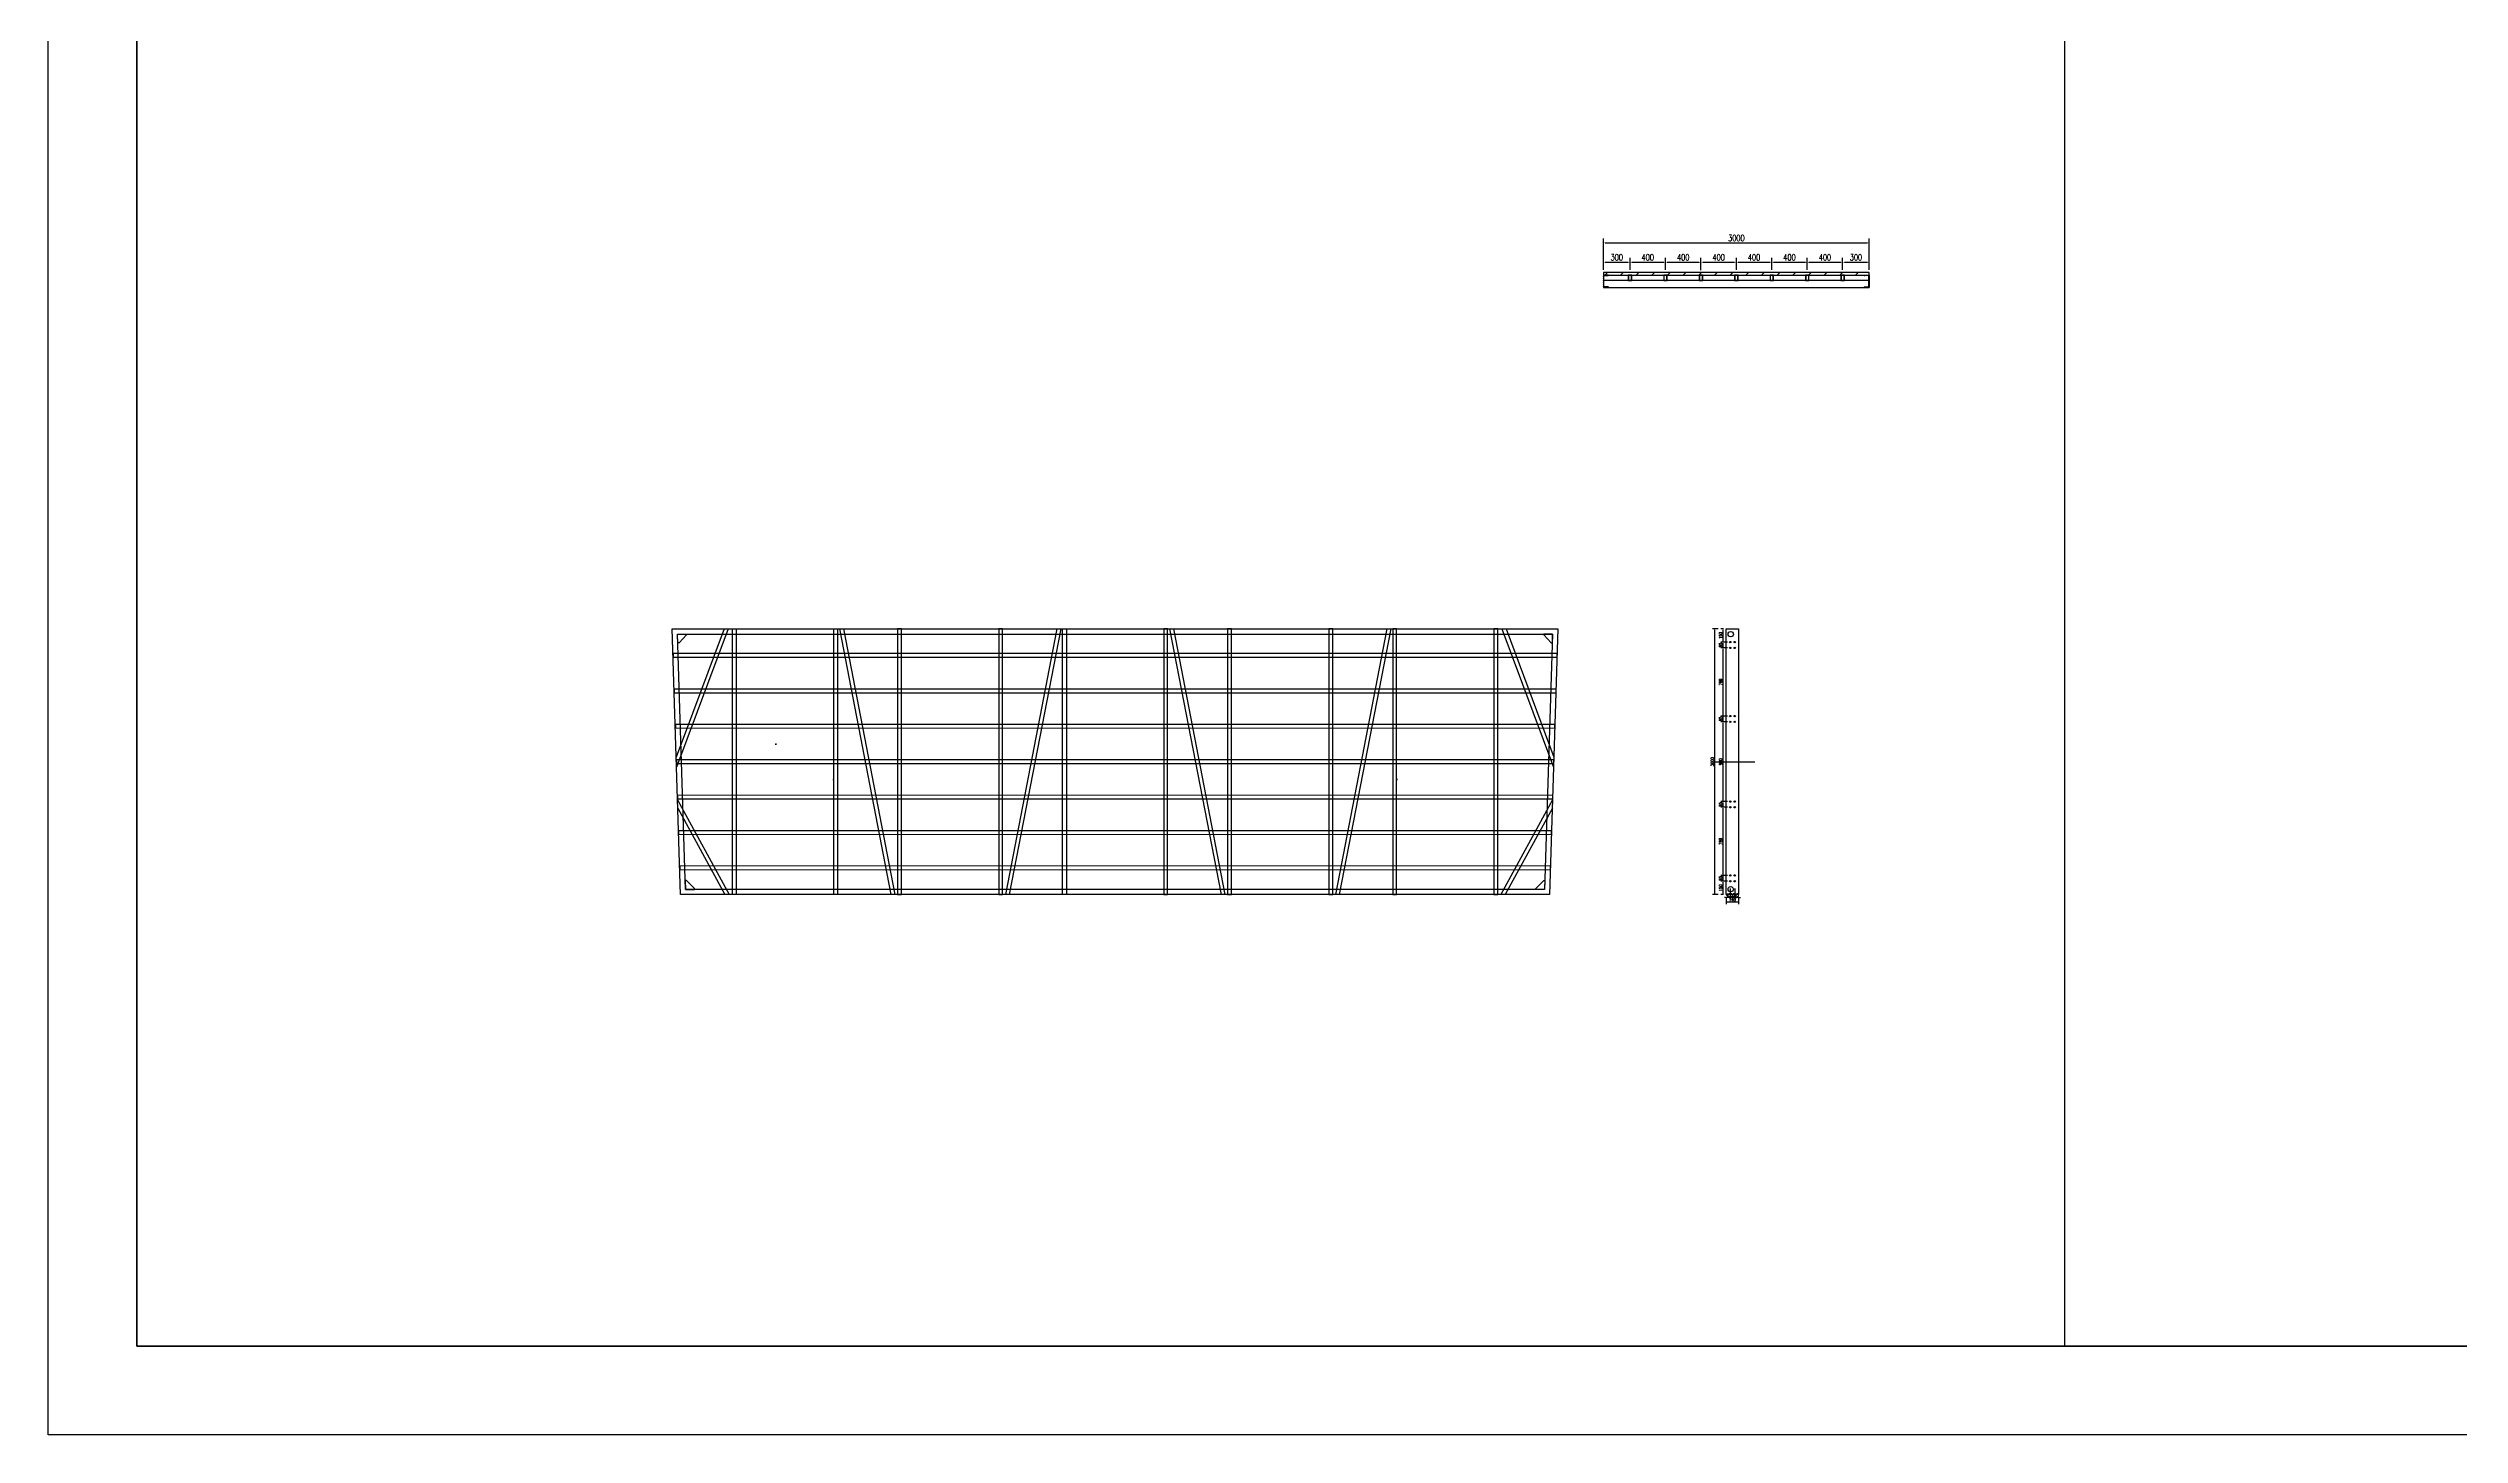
# Model space of a CAD drawing. Extents: x 10241 to 1500931, y -537358 to 142253.
# Drawn here: x 1036592 to 1063817, y 1621 to 17276 of the extents above; entities that cross this region are included whole.
import ezdxf

# ---------------------------------------------------------------- set-up
doc = ezdxf.new("R2010")
doc.units = 0
doc.header["$LTSCALE"] = 1000
doc.header["$MEASUREMENT"] = 0
for name, color, linetype in [('14#槽钢', 3, 'Continuous'), ('PUB_DIM', 3, 'Continuous'), ('W-STEEL_FRAME钢架', 3, 'Continuous'), ('W-STEEL_KEEL钢龙骨', 5, 'Continuous'), ('W-WOOD_FLOOR木地板', 30, 'Continuous'), ('钢架', 90, 'Continuous')]:
    doc.layers.add(name, color=color, linetype=linetype)
doc.styles.add('STANDARD_T3', font='simplex.shx', dxfattribs={"width": 0.7, "bigfont": 'gbcbig.shx'})
doc.dimstyles.new('W&&10', dxfattribs={"dimtxt": 35, "dimasz": 10, "dimexe": 25, "dimexo": 30, "dimgap": 10, "dimtad": 1, "dimdec": 0, "dimzin": 0, "dimdsep": 46, "dimtxsty": 'STANDARD_T3', "dimcen": 0.09, "dimclrd": 1, "dimclre": 1, "dimclrt": 7, "dimazin": 2, "dimtfac": 1, "dimtdec": 0, "dimtix": 1, "dimtmove": 2, "dimatfit": 3, "dimfxl": 100, "dimtolj": 1, "dimtzin": 0, "dimarcsym": 0})
doc.dimstyles.new('W&&20', dxfattribs={"dimtxt": 70, "dimasz": 20, "dimexe": 50, "dimexo": 60, "dimgap": 20, "dimtad": 1, "dimdec": 0, "dimzin": 0, "dimdsep": 46, "dimtxsty": 'STANDARD_T3', "dimcen": 0.09, "dimclrd": 1, "dimclre": 1, "dimclrt": 7, "dimazin": 2, "dimtfac": 1, "dimtdec": 0, "dimtix": 1, "dimtmove": 2, "dimatfit": 3, "dimfxl": 100, "dimtolj": 1, "dimtzin": 0, "dimarcsym": 0})

# ---------------------------------------------------------------- blocks, each defined once
blk = doc.blocks.new('*U51')
at = {"layer": '14#槽钢'}
blk.add_lwpolyline([(0, 29946), (0, -29946)], dxfattribs=at)
blk = doc.blocks.new('*U52')
at = {"layer": '14#槽钢', "color": 0, "linetype": 'ByBlock', "lineweight": -2, "transparency": 16777216}
for p in [(0, 0), (21762, 0)]:
    blk.add_blockref('*U51', p, dxfattribs=at)
blk = doc.blocks.new('*D195')
at = {"layer": 'Defpoints', "color": 0, "transparency": 16777216}
for p in [(1055500, 7870), (1055536, 7720), (1055581, 7870)]:
    blk.add_point(p, dxfattribs=at)
at = {"layer": 'W-STEEL_FRAME钢架', "color": 1, "lineweight": -2, "transparency": 16777216}
for p, q in [((1055551, 7870), (1055475, 7870)), ((1055506, 7720), (1055475, 7720)), ((1055500, 7730), (1055500, 7860))]:
    blk.add_line(p, q, dxfattribs=at)
at = {"layer": 'W-STEEL_FRAME钢架', "color": 1, "transparency": 16777216}
for points in [[(1055498, 7860), (1055501, 7860), (1055500, 7870)], [(1055498, 7730), (1055501, 7730), (1055500, 7720)]]:
    blk.add_solid(points, dxfattribs=at)
at = {"layer": 'W-STEEL_FRAME钢架', "color": 7, "transparency": 16777216, "insert": (1055472, 7795), "char_height": 35, "attachment_point": 5, "rotation": 90, "style": 'STANDARD_T3'}
blk.add_mtext('\\A1;150', dxfattribs=at)
blk = doc.blocks.new('*D196')
at = {"layer": 'Defpoints', "color": 0, "transparency": 16777216}
for p in [(1055500, 7936), (1055581, 7936), (1055581, 7870)]:
    blk.add_point(p, dxfattribs=at)
at = {"layer": 'W-STEEL_FRAME钢架', "color": 1, "lineweight": -2, "transparency": 16777216}
for p, q in [((1055551, 7936), (1055475, 7936)), ((1055500, 7880), (1055500, 7926)), ((1055551, 7870), (1055475, 7870))]:
    blk.add_line(p, q, dxfattribs=at)
at = {"layer": 'W-STEEL_FRAME钢架', "color": 1, "transparency": 16777216}
for points in [[(1055498, 7926), (1055501, 7926), (1055500, 7936)], [(1055498, 7880), (1055501, 7880), (1055500, 7870)]]:
    blk.add_solid(points, dxfattribs=at)
at = {"layer": 'W-STEEL_FRAME钢架', "color": 7, "transparency": 16777216, "insert": (1055472, 7903), "char_height": 35, "attachment_point": 5, "rotation": 90, "style": 'STANDARD_T3'}
blk.add_mtext('\\A1;65', dxfattribs=at)
blk = doc.blocks.new('*D197')
at = {"layer": 'Defpoints', "color": 0, "transparency": 16777216}
for p in [(1055500, 8705), (1055581, 8705), (1055581, 7936)]:
    blk.add_point(p, dxfattribs=at)
at = {"layer": 'W-STEEL_FRAME钢架', "color": 1, "lineweight": -2, "transparency": 16777216}
for p, q in [((1055551, 8705), (1055475, 8705)), ((1055500, 7946), (1055500, 8695)), ((1055551, 7936), (1055475, 7936))]:
    blk.add_line(p, q, dxfattribs=at)
at = {"layer": 'W-STEEL_FRAME钢架', "color": 1, "transparency": 16777216}
for points in [[(1055498, 8695), (1055501, 8695), (1055500, 8705)], [(1055498, 7946), (1055501, 7946), (1055500, 7936)]]:
    blk.add_solid(points, dxfattribs=at)
at = {"layer": 'W-STEEL_FRAME钢架', "color": 7, "transparency": 16777216, "insert": (1055472, 8320), "char_height": 35, "attachment_point": 5, "rotation": 90, "style": 'STANDARD_T3'}
blk.add_mtext('\\A1;769', dxfattribs=at)
blk = doc.blocks.new('*D198')
at = {"layer": 'Defpoints', "color": 0, "transparency": 16777216}
for p in [(1055500, 8770), (1055581, 8770), (1055581, 8705)]:
    blk.add_point(p, dxfattribs=at)
at = {"layer": 'W-STEEL_FRAME钢架', "color": 1, "lineweight": -2, "transparency": 16777216}
for p, q in [((1055551, 8770), (1055475, 8770)), ((1055500, 8715), (1055500, 8760)), ((1055551, 8705), (1055475, 8705))]:
    blk.add_line(p, q, dxfattribs=at)
at = {"layer": 'W-STEEL_FRAME钢架', "color": 1, "transparency": 16777216}
for points in [[(1055498, 8760), (1055501, 8760), (1055500, 8770)], [(1055498, 8715), (1055501, 8715), (1055500, 8705)]]:
    blk.add_solid(points, dxfattribs=at)
at = {"layer": 'W-STEEL_FRAME钢架', "color": 7, "transparency": 16777216, "insert": (1055472, 8738), "char_height": 35, "attachment_point": 5, "rotation": 90, "style": 'STANDARD_T3'}
blk.add_mtext('\\A1;65', dxfattribs=at)
blk = doc.blocks.new('*D199')
at = {"layer": 'Defpoints', "color": 0, "transparency": 16777216}
for p in [(1055500, 9670), (1055581, 9670), (1055581, 8770)]:
    blk.add_point(p, dxfattribs=at)
at = {"layer": 'W-STEEL_FRAME钢架', "color": 1, "lineweight": -2, "transparency": 16777216}
for p, q in [((1055551, 9670), (1055475, 9670)), ((1055500, 8780), (1055500, 9660)), ((1055551, 8770), (1055475, 8770))]:
    blk.add_line(p, q, dxfattribs=at)
at = {"layer": 'W-STEEL_FRAME钢架', "color": 1, "transparency": 16777216}
for points in [[(1055498, 9660), (1055501, 9660), (1055500, 9670)], [(1055498, 8780), (1055501, 8780), (1055500, 8770)]]:
    blk.add_solid(points, dxfattribs=at)
at = {"layer": 'W-STEEL_FRAME钢架', "color": 7, "transparency": 16777216, "insert": (1055472, 9220), "char_height": 35, "attachment_point": 5, "rotation": 90, "style": 'STANDARD_T3'}
blk.add_mtext('\\A1;900', dxfattribs=at)
blk = doc.blocks.new('*D200')
at = {"layer": 'Defpoints', "color": 0, "transparency": 16777216}
for p in [(1055500, 10570), (1055581, 10570), (1055581, 10505)]:
    blk.add_point(p, dxfattribs=at)
at = {"layer": 'W-STEEL_FRAME钢架', "color": 1, "lineweight": -2, "transparency": 16777216}
for p, q in [((1055551, 10570), (1055475, 10570)), ((1055551, 10505), (1055475, 10505)), ((1055500, 10515), (1055500, 10560))]:
    blk.add_line(p, q, dxfattribs=at)
at = {"layer": 'W-STEEL_FRAME钢架', "color": 1, "transparency": 16777216}
for points in [[(1055498, 10560), (1055501, 10560), (1055500, 10570)], [(1055498, 10515), (1055501, 10515), (1055500, 10505)]]:
    blk.add_solid(points, dxfattribs=at)
at = {"layer": 'W-STEEL_FRAME钢架', "color": 7, "transparency": 16777216, "insert": (1055472, 10538), "char_height": 35, "attachment_point": 5, "rotation": 90, "style": 'STANDARD_T3'}
blk.add_mtext('\\A1;65', dxfattribs=at)
blk = doc.blocks.new('*D201')
at = {"layer": 'Defpoints', "color": 0, "transparency": 16777216}
for p in [(1055500, 10720), (1055536, 10720), (1055581, 10570)]:
    blk.add_point(p, dxfattribs=at)
at = {"layer": 'W-STEEL_FRAME钢架', "color": 1, "lineweight": -2, "transparency": 16777216}
for p, q in [((1055506, 10720), (1055475, 10720)), ((1055500, 10580), (1055500, 10710)), ((1055551, 10570), (1055475, 10570))]:
    blk.add_line(p, q, dxfattribs=at)
at = {"layer": 'W-STEEL_FRAME钢架', "color": 1, "transparency": 16777216}
for points in [[(1055498, 10710), (1055501, 10710), (1055500, 10720)], [(1055498, 10580), (1055501, 10580), (1055500, 10570)]]:
    blk.add_solid(points, dxfattribs=at)
at = {"layer": 'W-STEEL_FRAME钢架', "color": 7, "transparency": 16777216, "insert": (1055472, 10645), "char_height": 35, "attachment_point": 5, "rotation": 90, "style": 'STANDARD_T3'}
blk.add_mtext('\\A1;150', dxfattribs=at)
blk = doc.blocks.new('*D202')
at = {"layer": 'Defpoints', "color": 0, "transparency": 16777216}
for p in [(1055536, 7720), (1055536, 7635), (1055676, 7720)]:
    blk.add_point(p, dxfattribs=at)
at = {"layer": 'W-STEEL_FRAME钢架', "color": 1, "lineweight": -2, "transparency": 16777216}
for p, q in [((1055536, 7690), (1055536, 7610)), ((1055666, 7635), (1055546, 7635)), ((1055676, 7690), (1055676, 7610))]:
    blk.add_line(p, q, dxfattribs=at)
at = {"layer": 'W-STEEL_FRAME钢架', "color": 1, "transparency": 16777216}
for points in [[(1055546, 7636), (1055546, 7633), (1055536, 7635)], [(1055666, 7636), (1055666, 7633), (1055676, 7635)]]:
    blk.add_solid(points, dxfattribs=at)
at = {"layer": 'W-STEEL_FRAME钢架', "color": 7, "transparency": 16777216, "insert": (1055606, 7662), "char_height": 35, "attachment_point": 5, "style": 'STANDARD_T3'}
blk.add_mtext('\\A1;140', dxfattribs=at)
blk = doc.blocks.new('*D203')
at = {"layer": 'Defpoints', "color": 0, "transparency": 16777216}
for p in [(1055631, 7870), (1055631, 7688), (1055676, 7720)]:
    blk.add_point(p, dxfattribs=at)
at = {"layer": 'W-STEEL_FRAME钢架', "color": 1, "lineweight": -2, "transparency": 16777216}
for p, q in [((1055621, 7688), (1055611, 7688)), ((1055631, 7788), (1055631, 7663)), ((1055676, 7688), (1055631, 7688)), ((1055676, 7690), (1055676, 7663)), ((1055686, 7688), (1055696, 7688))]:
    blk.add_line(p, q, dxfattribs=at)
at = {"layer": 'W-STEEL_FRAME钢架', "color": 1, "transparency": 16777216}
for points in [[(1055621, 7689), (1055621, 7686), (1055631, 7688)], [(1055686, 7689), (1055686, 7686), (1055676, 7688)]]:
    blk.add_solid(points, dxfattribs=at)
at = {"layer": 'W-STEEL_FRAME钢架', "color": 7, "transparency": 16777216, "insert": (1055654, 7715), "char_height": 35, "attachment_point": 5, "style": 'STANDARD_T3'}
blk.add_mtext('\\A1;45', dxfattribs=at)
blk = doc.blocks.new('*D204')
at = {"layer": 'Defpoints', "color": 0, "transparency": 16777216}
for p in [(1055581, 7870), (1055581, 7688), (1055631, 7870)]:
    blk.add_point(p, dxfattribs=at)
at = {"layer": 'W-STEEL_FRAME钢架', "color": 1, "lineweight": -2, "transparency": 16777216}
for p, q in [((1055571, 7688), (1055561, 7688)), ((1055581, 7788), (1055581, 7663)), ((1055631, 7688), (1055581, 7688)), ((1055631, 7788), (1055631, 7663)), ((1055641, 7688), (1055651, 7688))]:
    blk.add_line(p, q, dxfattribs=at)
at = {"layer": 'W-STEEL_FRAME钢架', "color": 1, "transparency": 16777216}
for points in [[(1055571, 7689), (1055571, 7686), (1055581, 7688)], [(1055641, 7689), (1055641, 7686), (1055631, 7688)]]:
    blk.add_solid(points, dxfattribs=at)
at = {"layer": 'W-STEEL_FRAME钢架', "color": 7, "transparency": 16777216, "insert": (1055606, 7715), "char_height": 35, "attachment_point": 5, "style": 'STANDARD_T3'}
blk.add_mtext('\\A1;50', dxfattribs=at)
blk = doc.blocks.new('*D193')
at = {"layer": 'Defpoints', "color": 0, "transparency": 16777216}
for p in [(1055536, 7720), (1055536, 7688), (1055581, 7870)]:
    blk.add_point(p, dxfattribs=at)
at = {"layer": 'W-STEEL_FRAME钢架', "color": 1, "lineweight": -2, "transparency": 16777216}
for p, q in [((1055526, 7688), (1055516, 7688)), ((1055536, 7690), (1055536, 7663)), ((1055581, 7688), (1055536, 7688)), ((1055581, 7788), (1055581, 7663)), ((1055591, 7688), (1055601, 7688))]:
    blk.add_line(p, q, dxfattribs=at)
at = {"layer": 'W-STEEL_FRAME钢架', "color": 1, "transparency": 16777216}
for points in [[(1055526, 7689), (1055526, 7686), (1055536, 7688)], [(1055591, 7689), (1055591, 7686), (1055581, 7688)]]:
    blk.add_solid(points, dxfattribs=at)
at = {"layer": 'W-STEEL_FRAME钢架', "color": 7, "transparency": 16777216, "insert": (1055559, 7715), "char_height": 35, "attachment_point": 5, "style": 'STANDARD_T3'}
blk.add_mtext('\\A1;45', dxfattribs=at)
blk = doc.blocks.new('*D194')
at = {"layer": 'Defpoints', "color": 0, "transparency": 16777216}
for p in [(1055407, 10720), (1055475, 10720), (1055475, 7720)]:
    blk.add_point(p, dxfattribs=at)
at = {"layer": 'W-STEEL_FRAME钢架', "color": 1, "lineweight": -2, "transparency": 16777216}
for p, q in [((1055445, 10720), (1055382, 10720)), ((1055407, 7730), (1055407, 10710)), ((1055445, 7720), (1055382, 7720))]:
    blk.add_line(p, q, dxfattribs=at)
at = {"layer": 'W-STEEL_FRAME钢架', "color": 1, "transparency": 16777216}
for points in [[(1055405, 10710), (1055409, 10710), (1055407, 10720)], [(1055405, 7730), (1055409, 7730), (1055407, 7720)]]:
    blk.add_solid(points, dxfattribs=at)
at = {"layer": 'W-STEEL_FRAME钢架', "color": 7, "transparency": 16777216, "insert": (1055379, 9220), "char_height": 35, "attachment_point": 5, "rotation": 90, "style": 'STANDARD_T3'}
blk.add_mtext('\\A1;3000', dxfattribs=at)
blk = doc.blocks.new('*D205')
at = {"layer": 'Defpoints', "color": 0, "transparency": 16777216}
for p in [(1055500, 9736), (1055581, 9736), (1055581, 9670)]:
    blk.add_point(p, dxfattribs=at)
at = {"layer": 'W-STEEL_FRAME钢架', "color": 1, "lineweight": -2, "transparency": 16777216}
for p, q in [((1055551, 9736), (1055475, 9736)), ((1055551, 9670), (1055475, 9670)), ((1055500, 9680), (1055500, 9726))]:
    blk.add_line(p, q, dxfattribs=at)
at = {"layer": 'W-STEEL_FRAME钢架', "color": 1, "transparency": 16777216}
for points in [[(1055498, 9726), (1055501, 9726), (1055500, 9736)], [(1055498, 9680), (1055501, 9680), (1055500, 9670)]]:
    blk.add_solid(points, dxfattribs=at)
at = {"layer": 'W-STEEL_FRAME钢架', "color": 7, "transparency": 16777216, "insert": (1055472, 9703), "char_height": 35, "attachment_point": 5, "rotation": 90, "style": 'STANDARD_T3'}
blk.add_mtext('\\A1;65', dxfattribs=at)
blk = doc.blocks.new('*D206')
at = {"layer": 'Defpoints', "color": 0, "transparency": 16777216}
for p in [(1055500, 10505), (1055536, 10505), (1055581, 9736)]:
    blk.add_point(p, dxfattribs=at)
at = {"layer": 'W-STEEL_FRAME钢架', "color": 1, "lineweight": -2, "transparency": 16777216}
for p, q in [((1055506, 10505), (1055475, 10505)), ((1055500, 9746), (1055500, 10495)), ((1055551, 9736), (1055475, 9736))]:
    blk.add_line(p, q, dxfattribs=at)
at = {"layer": 'W-STEEL_FRAME钢架', "color": 1, "transparency": 16777216}
for points in [[(1055498, 10495), (1055501, 10495), (1055500, 10505)], [(1055498, 9746), (1055501, 9746), (1055500, 9736)]]:
    blk.add_solid(points, dxfattribs=at)
at = {"layer": 'W-STEEL_FRAME钢架', "color": 7, "transparency": 16777216, "insert": (1055472, 10120), "char_height": 35, "attachment_point": 5, "rotation": 90, "style": 'STANDARD_T3'}
blk.add_mtext('\\A1;769', dxfattribs=at)
blk = doc.blocks.new('14a槽钢')
at = {"layer": '钢架'}
h = blk.add_hatch(dxfattribs=at)
h.set_pattern_fill('STEEL', color=4, scale=10)
h.set_pattern_definition([(50.389312, (-1352470.2, 1293523.579), (-9.2899201, 11.2253202), []), (50.389312, (-1352470.2, 1293531.516), (-9.2899201, 11.2253202), [])])
edge = h.paths.add_edge_path()
edge.add_ellipse((-1332250, 1115678), major_axis=(-3.26, 5.03), ratio=0.900468, start_angle=55.3931, end_angle=130.6069)
edge.add_line((-1332252, 1115673), (-1332208, 1115673))
edge.add_ellipse((-1332208, 1115667), major_axis=(0, 6), ratio=0.827586, start_angle=270, end_angle=360, ccw=False)
edge.add_line((-1332203, 1115667), (-1332203, 1115551))
edge.add_ellipse((-1332208, 1115551), major_axis=(0, 6), ratio=0.827586, start_angle=180, end_angle=270, ccw=False)
edge.add_line((-1332208, 1115545), (-1332251, 1115545))
edge.add_ellipse((-1332250, 1115540), major_axis=(3.82, 3.82), ratio=1, start_angle=49.2445, end_angle=141.5341)
edge.add_line((-1332256, 1115539), (-1332198, 1115539))
edge.add_line((-1332198, 1115539), (-1332198, 1115679))
edge.add_line((-1332198, 1115679), (-1332256, 1115679))
for p, q in [((-1332256, 1115679, 0), (-1332198, 1115679, 0)), ((-1332208, 1115673, 0), (-1332251, 1115673, 0)), ((-1332246, 1115679, 0), (-1332246, 1115679, 0)), ((-1332203, 1115551, 0), (-1332203, 1115667, 0)), ((-1332198, 1115679, 0), (-1332198, 1115539, 0)), ((-1332198, 1115539, 0), (-1332256, 1115539, 0)), ((-1332251, 1115545, 0), (-1332208, 1115545, 0)), ((-1332246, 1115539, 0), (-1332246, 1115539, 0))]:
    blk.add_line(p, q, dxfattribs=at)
for centre, start_param, end_param in [((-1332251, 1115679, 0), 1.570796, 3.141593), ((-1332208, 1115667, 0), 4.712389, 6.283185), ((-1332208, 1115667, 0), 4.712389, 6.283185), ((-1332251, 1115539, 0), 0, 1.570796), ((-1332208, 1115551, 0), 3.141593, 4.712389)]:
    blk.add_ellipse(centre, major_axis=(0, 6), ratio=0.827586, start_param=start_param, end_param=end_param, dxfattribs=at)
blk = doc.blocks.new('*D373')
at = {"color": 1, "lineweight": -2, "transparency": 16777216}
for p, q in [((1054150, 14804), (1054150, 15127)), ((1054170, 15077), (1057130, 15077)), ((1057150, 14804), (1057150, 15127))]:
    blk.add_line(p, q, dxfattribs=at)
at = {"color": 1, "transparency": 16777216}
for points in [[(1054170, 15081), (1054170, 15074), (1054150, 15077)], [(1057130, 15081), (1057130, 15074), (1057150, 15077)]]:
    blk.add_solid(points, dxfattribs=at)
at = {"layer": 'Defpoints', "color": 0, "transparency": 16777216}
for p in [(1057150, 15077), (1054150, 14744), (1057150, 14744)]:
    blk.add_point(p, dxfattribs=at)
at = {"color": 7, "transparency": 16777216, "insert": (1055650, 15132), "char_height": 70, "attachment_point": 5, "style": 'STANDARD_T3'}
blk.add_mtext('\\A1;3000', dxfattribs=at)
blk = doc.blocks.new('ganglonggu')
at = {"layer": 'W-STEEL_KEEL钢龙骨'}
for points in [[(-1338169, 1115605), (-1338129, 1115605), (-1338129, 1115665), (-1338169, 1115665)], [(-1338166, 1115608), (-1338132, 1115608), (-1338132, 1115662), (-1338166, 1115662)]]:
    blk.add_lwpolyline(points, close=True, dxfattribs=at)
blk = doc.blocks.new('*U371')
blk.add_blockref('ganglonggu', (1338149, -1115635))
blk = doc.blocks.new('*U372')
at = {"layer": 'W-STEEL_KEEL钢龙骨', "color": 0, "linetype": 'ByBlock', "lineweight": -2}
for p in [(0, 0), (400, 0), (800, 0), (1200, 0), (1600, 0), (2000, 0)]:
    blk.add_blockref('*U371', p, dxfattribs=at)
at = {"layer": 'W-STEEL_KEEL钢龙骨', "color": 0, "linetype": 'ByBlock', "lineweight": -2, "transparency": 16777216}
blk.add_blockref('*U371', (2400, 0), dxfattribs=at)
blk = doc.blocks.new('*D374')
at = {"layer": 'Defpoints', "color": 0, "transparency": 16777216}
for p in [(1054150, 14714), (1054450, 14860), (1054450, 14714)]:
    blk.add_point(p, dxfattribs=at)
at = {"layer": 'PUB_DIM', "color": 1, "lineweight": -2, "transparency": 16777216}
for p, q in [((1054150, 14774), (1054150, 14910)), ((1054170, 14860), (1054430, 14860)), ((1054450, 14774), (1054450, 14910))]:
    blk.add_line(p, q, dxfattribs=at)
at = {"layer": 'PUB_DIM', "color": 1, "transparency": 16777216}
for points in [[(1054170, 14863), (1054170, 14857), (1054150, 14860)], [(1054430, 14863), (1054430, 14857), (1054450, 14860)]]:
    blk.add_solid(points, dxfattribs=at)
at = {"layer": 'PUB_DIM', "color": 7, "transparency": 16777216, "insert": (1054300, 14915), "char_height": 70, "attachment_point": 5, "style": 'STANDARD_T3'}
blk.add_mtext('\\A1;300', dxfattribs=at)
blk = doc.blocks.new('*D375')
at = {"layer": 'Defpoints', "color": 0, "transparency": 16777216}
for p in [(1054450, 14714), (1054850, 14860), (1054850, 14714)]:
    blk.add_point(p, dxfattribs=at)
at = {"layer": 'PUB_DIM', "color": 1, "lineweight": -2, "transparency": 16777216}
for p, q in [((1054450, 14774), (1054450, 14910)), ((1054470, 14860), (1054830, 14860)), ((1054850, 14774), (1054850, 14910))]:
    blk.add_line(p, q, dxfattribs=at)
at = {"layer": 'PUB_DIM', "color": 1, "transparency": 16777216}
for points in [[(1054470, 14863), (1054470, 14857), (1054450, 14860)], [(1054830, 14863), (1054830, 14857), (1054850, 14860)]]:
    blk.add_solid(points, dxfattribs=at)
at = {"layer": 'PUB_DIM', "color": 7, "transparency": 16777216, "insert": (1054650, 14915), "char_height": 70, "attachment_point": 5, "style": 'STANDARD_T3'}
blk.add_mtext('\\A1;400', dxfattribs=at)
blk = doc.blocks.new('*D376')
at = {"layer": 'Defpoints', "color": 0, "transparency": 16777216}
for p in [(1054850, 14714), (1055250, 14860), (1055250, 14711)]:
    blk.add_point(p, dxfattribs=at)
at = {"layer": 'PUB_DIM', "color": 1, "lineweight": -2, "transparency": 16777216}
for p, q in [((1054850, 14774), (1054850, 14910)), ((1054870, 14860), (1055230, 14860)), ((1055250, 14771), (1055250, 14910))]:
    blk.add_line(p, q, dxfattribs=at)
at = {"layer": 'PUB_DIM', "color": 1, "transparency": 16777216}
for points in [[(1054870, 14863), (1054870, 14857), (1054850, 14860)], [(1055230, 14863), (1055230, 14857), (1055250, 14860)]]:
    blk.add_solid(points, dxfattribs=at)
at = {"layer": 'PUB_DIM', "color": 7, "transparency": 16777216, "insert": (1055050, 14915), "char_height": 70, "attachment_point": 5, "style": 'STANDARD_T3'}
blk.add_mtext('\\A1;400', dxfattribs=at)
blk = doc.blocks.new('*D377')
at = {"layer": 'Defpoints', "color": 0, "transparency": 16777216}
for p in [(1055250, 14711), (1055650, 14860), (1055650, 14714)]:
    blk.add_point(p, dxfattribs=at)
at = {"layer": 'PUB_DIM', "color": 1, "lineweight": -2, "transparency": 16777216}
for p, q in [((1055250, 14771), (1055250, 14910)), ((1055270, 14860), (1055630, 14860)), ((1055650, 14774), (1055650, 14910))]:
    blk.add_line(p, q, dxfattribs=at)
at = {"layer": 'PUB_DIM', "color": 1, "transparency": 16777216}
for points in [[(1055270, 14863), (1055270, 14857), (1055250, 14860)], [(1055630, 14863), (1055630, 14857), (1055650, 14860)]]:
    blk.add_solid(points, dxfattribs=at)
at = {"layer": 'PUB_DIM', "color": 7, "transparency": 16777216, "insert": (1055450, 14915), "char_height": 70, "attachment_point": 5, "style": 'STANDARD_T3'}
blk.add_mtext('\\A1;400', dxfattribs=at)
blk = doc.blocks.new('*D378')
at = {"layer": 'Defpoints', "color": 0, "transparency": 16777216}
for p in [(1055650, 14714), (1056050, 14860), (1056050, 14714)]:
    blk.add_point(p, dxfattribs=at)
at = {"layer": 'PUB_DIM', "color": 1, "lineweight": -2, "transparency": 16777216}
for p, q in [((1055650, 14774), (1055650, 14910)), ((1055670, 14860), (1056030, 14860)), ((1056050, 14774), (1056050, 14910))]:
    blk.add_line(p, q, dxfattribs=at)
at = {"layer": 'PUB_DIM', "color": 1, "transparency": 16777216}
for points in [[(1055670, 14863), (1055670, 14857), (1055650, 14860)], [(1056030, 14863), (1056030, 14857), (1056050, 14860)]]:
    blk.add_solid(points, dxfattribs=at)
at = {"layer": 'PUB_DIM', "color": 7, "transparency": 16777216, "insert": (1055850, 14915), "char_height": 70, "attachment_point": 5, "style": 'STANDARD_T3'}
blk.add_mtext('\\A1;400', dxfattribs=at)
blk = doc.blocks.new('*D379')
at = {"layer": 'Defpoints', "color": 0, "transparency": 16777216}
for p in [(1056050, 14714), (1056450, 14860), (1056450, 14714)]:
    blk.add_point(p, dxfattribs=at)
at = {"layer": 'PUB_DIM', "color": 1, "lineweight": -2, "transparency": 16777216}
for p, q in [((1056050, 14774), (1056050, 14910)), ((1056070, 14860), (1056430, 14860)), ((1056450, 14774), (1056450, 14910))]:
    blk.add_line(p, q, dxfattribs=at)
at = {"layer": 'PUB_DIM', "color": 1, "transparency": 16777216}
for points in [[(1056070, 14863), (1056070, 14857), (1056050, 14860)], [(1056430, 14863), (1056430, 14857), (1056450, 14860)]]:
    blk.add_solid(points, dxfattribs=at)
at = {"layer": 'PUB_DIM', "color": 7, "transparency": 16777216, "insert": (1056250, 14915), "char_height": 70, "attachment_point": 5, "style": 'STANDARD_T3'}
blk.add_mtext('\\A1;400', dxfattribs=at)
blk = doc.blocks.new('*D380')
at = {"layer": 'Defpoints', "color": 0, "transparency": 16777216}
for p in [(1056450, 14714), (1056850, 14860), (1056850, 14714)]:
    blk.add_point(p, dxfattribs=at)
at = {"layer": 'PUB_DIM', "color": 1, "lineweight": -2, "transparency": 16777216}
for p, q in [((1056450, 14774), (1056450, 14910)), ((1056470, 14860), (1056830, 14860)), ((1056850, 14774), (1056850, 14910))]:
    blk.add_line(p, q, dxfattribs=at)
at = {"layer": 'PUB_DIM', "color": 1, "transparency": 16777216}
for points in [[(1056470, 14863), (1056470, 14857), (1056450, 14860)], [(1056830, 14863), (1056830, 14857), (1056850, 14860)]]:
    blk.add_solid(points, dxfattribs=at)
at = {"layer": 'PUB_DIM', "color": 7, "transparency": 16777216, "insert": (1056650, 14915), "char_height": 70, "attachment_point": 5, "style": 'STANDARD_T3'}
blk.add_mtext('\\A1;400', dxfattribs=at)
blk = doc.blocks.new('*D381')
at = {"layer": 'Defpoints', "color": 0, "transparency": 16777216}
for p in [(1056850, 14714), (1057150, 14860), (1057150, 14714)]:
    blk.add_point(p, dxfattribs=at)
at = {"layer": 'PUB_DIM', "color": 1, "lineweight": -2, "transparency": 16777216}
for p, q in [((1056850, 14774), (1056850, 14910)), ((1056870, 14860), (1057130, 14860)), ((1057150, 14774), (1057150, 14910))]:
    blk.add_line(p, q, dxfattribs=at)
at = {"layer": 'PUB_DIM', "color": 1, "transparency": 16777216}
for points in [[(1056870, 14863), (1056870, 14857), (1056850, 14860)], [(1057130, 14863), (1057130, 14857), (1057150, 14860)]]:
    blk.add_solid(points, dxfattribs=at)
at = {"layer": 'PUB_DIM', "color": 7, "transparency": 16777216, "insert": (1057000, 14915), "char_height": 70, "attachment_point": 5, "style": 'STANDARD_T3'}
blk.add_mtext('\\A1;300', dxfattribs=at)

msp = doc.modelspace()

# ---------------------------------------------------------------- hatches: boundary and pattern name
at = {"layer": 'W-WOOD_FLOOR木地板'}
h = msp.add_hatch(dxfattribs=at)
h.set_pattern_fill('木板', color=256, scale=100)
h.set_pattern_definition([(0, (2600506.46, -1120117.11), (0, 125), []), (45, (2600506.46, -1120117.11), (-88.388348, 88.388348), [])])
h.paths.add_polyline_path([(1057150, 14743.7), (1054150, 14743.7), (1054150, 14713.7), (1057150, 14713.7)])

# ---------------------------------------------------------------- linework, layer by layer
at = {"layer": '14#槽钢'}
for points in [[(1036592.4, 63511.5), (1125639, 63511.5), (1125639, 1620.5), (1036592.4, 1620.5)], [(1037592.4, 62511.5), (1124639, 62511.5), (1124639, 2620.5), (1037592.4, 2620.5)], [(1043637.6, 10719.8), (1053636, 10719.8), (1053542.1, 7720.3), (1043731.2, 7720.3)], [(1043697.4, 10661.8), (1053576.2, 10661.8), (1053485.9, 7778.3), (1043787.4, 7778.3)]]:
    msp.add_lwpolyline(points, close=True, dxfattribs=at)
for points in [[(1044223.3, 10719.8), (1043682.8, 9270.9)], [(1044269.2, 10719.8), (1043686.3, 9157.4)], [(1045525.3, 10719.8), (1046106.2, 7719.8)], [(1045569.1, 10719.8), (1046150, 7719.8)], [(1047978.5, 10719.8), (1047397.6, 7719.8)], [(1048022.3, 10719.8), (1047441.4, 7719.8)], [(1049251.3, 10719.8), (1049832.2, 7719.8)], [(1049295.1, 10719.8), (1049876, 7719.8)], [(1051704.5, 10719.8), (1051123.6, 7719.8)], [(1051748.3, 10719.8), (1051167.4, 7719.8)], [(1053004.1, 10719.8), (1053587, 9157.4)], [(1053050, 10719.8), (1053590.5, 9270.9)], [(1043697.8, 8791.1), (1044281.5, 7720.3)], [(1053575.5, 8791.1), (1052991.8, 7720.3)], [(1043700.8, 8695.8), (1044232.5, 7720.3)], [(1053572.6, 8695.8), (1053040.8, 7720.3)], [(1037592.4, 2620.5), (1124639, 2620.5)]]:
    msp.add_lwpolyline(points, dxfattribs=at)
at = {"layer": 'PUB_DIM'}
for p, q in [((1044799.8, 9419.8), (1044813.8, 9419.8)), ((1044806.8, 9426.8), (1044806.8, 9412.8)), ((1045450.2, 9019.8), (1045464.2, 9019.8)), ((1045457.2, 9026.8), (1045457.2, 9012.8)), ((1051823.3, 9019.8), (1051809.3, 9019.8)), ((1051816.3, 9026.8), (1051816.3, 9012.8))]:
    msp.add_line(p, q, dxfattribs=at)
at = {"layer": 'W-STEEL_FRAME钢架'}
msp.add_line((1055406.9, 9220.3), (1055859.4, 9220.3), dxfattribs=at)
for points in [[(1054150, 14573.7), (1057150, 14573.7), (1057150, 14653.7), (1054150, 14653.7)], [(1044316.5, 10719.8), (1044359.5, 10719.8), (1044359.5, 7719.8), (1044316.5, 7719.8)], [(1045459.5, 10719.8), (1045502.5, 10719.8), (1045502.5, 7719.8), (1045459.5, 7719.8)], [(1046223.8, 10719.8), (1046180.8, 10719.8), (1046180.8, 7719.8), (1046223.8, 7719.8)], [(1047366.8, 10719.8), (1047323.8, 10719.8), (1047323.8, 7719.8), (1047366.8, 7719.8)], [(1048043.8, 10719.8), (1048086.8, 10719.8), (1048086.8, 7719.8), (1048043.8, 7719.8)], [(1049229.8, 10719.8), (1049186.8, 10719.8), (1049186.8, 7719.8), (1049229.8, 7719.8)], [(1049949.8, 10719.8), (1049906.8, 10719.8), (1049906.8, 7719.8), (1049949.8, 7719.8)], [(1051092.8, 10719.8), (1051049.8, 10719.8), (1051049.8, 7719.8), (1051092.8, 7719.8)], [(1051813.9, 10719.8), (1051770.9, 10719.8), (1051770.9, 7719.8), (1051813.9, 7719.8)], [(1052956.9, 10719.8), (1052913.9, 10719.8), (1052913.9, 7719.8), (1052956.9, 7719.8)], [(1055536.1, 7720.3), (1055536.1, 10720.3), (1055676.1, 10720.3), (1055676.1, 7720.3)]]:
    msp.add_lwpolyline(points, close=True, dxfattribs=at)
at = {"layer": 'W-STEEL_FRAME钢架', "color": 1}
for points in [[(1043714.1, 10561.3), (1043700.5, 10561.3), (1043697.4, 10661.3), (1043797.4, 10661.3), (1043797.4, 10651.3)], [(1053559.2, 10561.3), (1053572.8, 10561.3), (1053575.9, 10661.3), (1053475.9, 10661.3), (1053475.9, 10651.3)], [(1043797.4, 7878.3), (1043784.3, 7878.4), (1043787.4, 7778.3), (1043887.4, 7778.3), (1043887.4, 7788.3)], [(1053475.9, 7878.3), (1053489, 7878.4), (1053485.9, 7778.3), (1053385.9, 7778.3), (1053385.9, 7788.3)]]:
    msp.add_lwpolyline(points, close=True, dxfattribs=at)
at = {"layer": 'W-STEEL_FRAME钢架'}
for centre in [(1055586.1, 10660.3), (1055586.1, 7780.3)]:
    msp.add_circle(centre, 30, dxfattribs=at)
at = {"layer": 'W-STEEL_FRAME钢架', "color": 1}
for centre in [(1055581.1, 10570.3), (1055581.1, 10505), (1055631.1, 10570.3), (1055631.1, 10505), (1055581.1, 9735.6), (1055581.1, 9670.3), (1055631.1, 9735.6), (1055631.1, 9670.3), (1055581.1, 8770.3), (1055581.1, 8705), (1055631.1, 8770.3), (1055631.1, 8705), (1055581.1, 7935.6), (1055631.1, 7935.6), (1055581.1, 7870.3), (1055631.1, 7870.3)]:
    msp.add_circle(centre, 7.5, dxfattribs=at)
at = {"layer": 'W-STEEL_KEEL钢龙骨'}
for points in [[(1043646.9, 10399.9), (1053626.6, 10399.8), (1053626.6, 10439.8), (1043646.9, 10439.9)], [(1043659.5, 9998.4), (1053614, 9998.3), (1053614, 10038.3), (1043659.5, 10038.4)], [(1043674, 9600.7), (1053601.5, 9599.1), (1053601.5, 9639.1), (1043674, 9640.7)], [(1043684.4, 9200.1), (1053589.1, 9200.1), (1053589.1, 9240.1), (1043684.4, 9240.1)], [(1043696.9, 8799.6), (1053576.5, 8800.4), (1053576.5, 8840.4), (1043696.9, 8839.6)], [(1043709.4, 8399.6), (1053564, 8400.4), (1053564, 8440.4), (1043709.4, 8439.6)], [(1043721.8, 8002.9), (1053551.5, 7999.5), (1053551.5, 8039.5), (1043721.8, 8042.9)]]:
    msp.add_lwpolyline(points, close=True, dxfattribs=at)
at = {"layer": 'W-WOOD_FLOOR木地板'}
msp.add_lwpolyline([(1054150, 14713.7), (1057150, 14713.7), (1057150, 14743.7), (1054150, 14743.7)], close=True, dxfattribs=at)

# ---------------------------------------------------------------- block references
at = {"layer": '14#槽钢'}
msp.add_blockref('*U52', (1037592.4, 32566), dxfattribs=at)
at = {"layer": 'W-STEEL_FRAME钢架', "xscale": -1}
msp.add_blockref('14a槽钢', (-278047.8, -1100965.2, 0), dxfattribs=at)
at = {"layer": 'W-STEEL_FRAME钢架'}
msp.add_blockref('14a槽钢', (2389347.8, -1100965.2, 0), dxfattribs=at)
at = {"layer": 'W-STEEL_KEEL钢龙骨'}
msp.add_blockref('*U372', (1054450, 14683.7), dxfattribs=at)

# ---------------------------------------------------------------- dimensions: what is measured, and where the dimension line sits
dim = msp.add_linear_dim(base=(1057149.8, 15077.4), p1=(1054150, 14743.7), p2=(1057149.8, 14743.7), dimstyle='W&&20')
dim.commit()
dim.dimension.update_dxf_attribs({"geometry": '*D373', "text_midpoint": (1055649.9, 15132.4)})
at = {"layer": 'PUB_DIM'}
for base, p1, p2, picture, middle in [((1054450, 14860), (1054150, 14713.7), (1054450, 14713.7), '*D374', (1054300, 14915)), ((1054850, 14860), (1054450, 14713.7), (1054850, 14713.7), '*D375', (1054650, 14915)), ((1055250, 14860), (1054850, 14713.7), (1055250, 14710.7), '*D376', (1055050, 14915)), ((1055650, 14860), (1055250, 14710.7), (1055650, 14713.7), '*D377', (1055450, 14915)), ((1056050, 14860), (1055650, 14713.7), (1056050, 14713.7), '*D378', (1055850, 14915)), ((1056450, 14860), (1056050, 14713.7), (1056450, 14713.7), '*D379', (1056250, 14915)), ((1056850, 14860), (1056450, 14713.7), (1056850, 14713.7), '*D380', (1056650, 14915)), ((1057150, 14860), (1056850, 14713.7), (1057150, 14713.7), '*D381', (1057000, 14915))]:
    dim = msp.add_linear_dim(base=base, p1=p1, p2=p2, dimstyle='W&&20', dxfattribs=at)
    dim.commit()
    dim.dimension.update_dxf_attribs({"geometry": picture, "text_midpoint": middle})
at = {"layer": 'W-STEEL_FRAME钢架'}
for base, p1, p2, angle, picture, middle in [((1055406.9, 10720.3), (1055474.7, 7720.3), (1055474.7, 10720.3), 90, '*D194', (1055379.4, 9220.3)), ((1055499.7, 10720.3), (1055581.1, 10570.3), (1055536.1, 10720.3), 90, '*D201', (1055472.2, 10645.3)), ((1055499.7, 10570.3), (1055581.1, 10505), (1055581.1, 10570.3), 90, '*D200', (1055472.2, 10537.6)), ((1055499.7, 10505), (1055581.1, 9735.6), (1055536.1, 10505), 90, '*D206', (1055472.2, 10120.3)), ((1055499.7, 9735.6), (1055581.1, 9670.3), (1055581.1, 9735.6), 90, '*D205', (1055472.2, 9702.9)), ((1055499.7, 9670.3), (1055581.1, 8770.3), (1055581.1, 9670.3), 90, '*D199', (1055472.2, 9220.3)), ((1055499.7, 8770.3), (1055581.1, 8705), (1055581.1, 8770.3), 90, '*D198', (1055472.2, 8737.6)), ((1055499.7, 8705), (1055581.1, 7935.6), (1055581.1, 8705), 90, '*D197', (1055472.2, 8320.3)), ((1055499.7, 7935.6), (1055581.1, 7870.3), (1055581.1, 7935.6), 90, '*D196', (1055472.2, 7902.9)), ((1055499.7, 7870.3), (1055536.1, 7720.3), (1055581.1, 7870.3), 90, '*D195', (1055472.2, 7795.3)), ((1055536.1, 7634.7), (1055676.1, 7720.3), (1055536.1, 7720.3), 180, '*D202', (1055606.1, 7662.2))]:
    dim = msp.add_linear_dim(base=base, p1=p1, p2=p2, angle=angle, dimstyle='W&&10', dxfattribs=at)
    dim.commit()
    dim.dimension.update_dxf_attribs({"geometry": picture, "text_midpoint": middle})
for base, p1, p2, picture, middle in [((1055536.1, 7687.6), (1055581.1, 7870.3), (1055536.1, 7720.3), '*D193', (1055558.6, 7715.1)), ((1055581.1, 7687.6), (1055631.1, 7870.3), (1055581.1, 7870.3), '*D204', (1055606.1, 7715.1)), ((1055631.1, 7687.6), (1055676.1, 7720.3), (1055631.1, 7870.3), '*D203', (1055653.6, 7715.1))]:
    dim = msp.add_linear_dim(base=base, p1=p1, p2=p2, angle=180, dimstyle='W&&10', override={"dimfxlon": 1}, dxfattribs=at)
    dim.commit()
    dim.dimension.update_dxf_attribs({"geometry": picture, "text_midpoint": middle})

doc.saveas('drawing.dxf')
